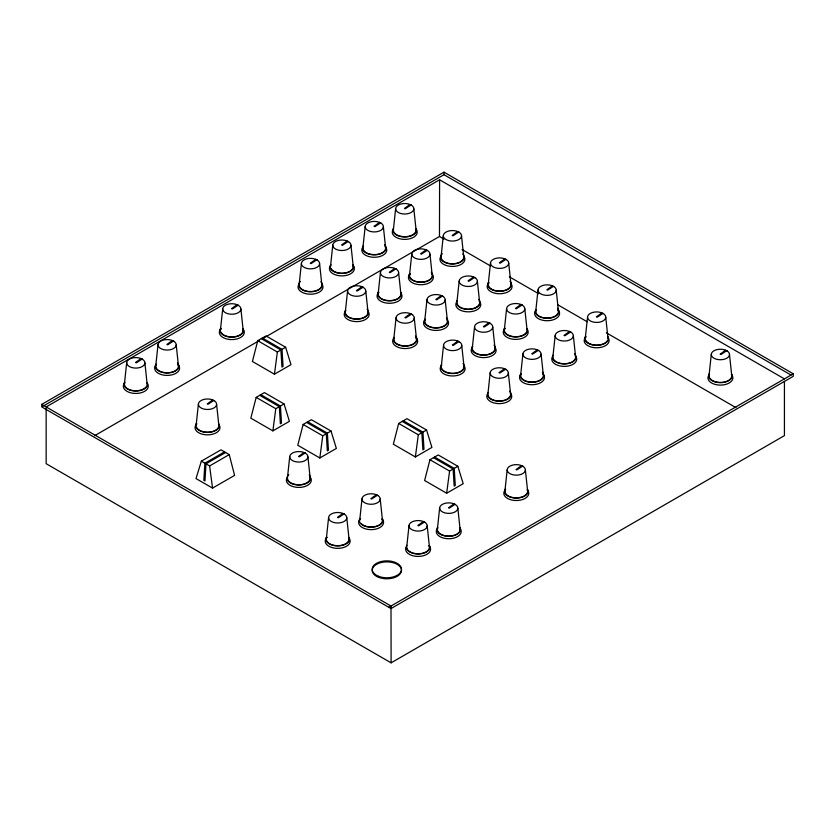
<?xml version="1.0" encoding="UTF-8"?>
<svg xmlns="http://www.w3.org/2000/svg" width="835" height="835" viewBox="0 0 835 835"><rect width="100%" height="100%" fill="white"/><g stroke="black" fill="none" stroke-linecap="round" stroke-linejoin="round"><path stroke-width="1.25" d="M784.43 381.459L784.43 435.63L391.104 662.844L46.155 463.696L46.155 408.231M124.415 384.037L126.69 362.693M155.738 366.012L158.024 344.667M198.396 404.098L196.121 425.443A11.387 6.576 0 0 1 196.59 423.742M222.705 308.835L220.43 330.18A11.387 6.576 0 0 1 220.899 328.489M301.404 263.463L299.118 284.808A11.387 6.576 0 0 0 311.695 291.519A11.387 6.576 0 0 0 321.579 283.451M289.714 456.672L287.438 478.017A11.387 6.576 0 0 0 300.005 484.728A11.387 6.576 0 0 0 309.889 476.66M332.779 245.125L330.503 266.469A11.387 6.576 0 0 1 330.963 264.779M345.304 312.207L347.579 290.862M328.593 517.596L326.308 538.94A11.387 6.576 0 0 1 326.777 537.239M362.891 247.88L365.177 226.535M378.151 293.878L380.426 272.534M362.004 498.881L359.728 520.226A11.387 6.576 0 0 1 360.188 518.535M395.633 208.625L393.358 229.969A11.387 6.576 0 0 0 405.925 236.681A11.387 6.576 0 0 0 415.809 228.613M393.776 339.156L396.061 317.811M409.494 275.331L411.78 253.986M424.712 321.026L426.988 299.681M409.004 525.685L406.728 547.029A11.387 6.576 0 0 0 419.295 553.741A11.387 6.576 0 0 0 429.18 545.662M443.312 235.668L441.037 257.013A11.387 6.576 0 0 0 453.603 263.724A11.387 6.576 0 0 0 463.488 255.656M441.277 366.575L443.552 345.231M459.187 281.082L456.912 302.427A11.387 6.576 0 0 0 469.479 309.138A11.387 6.576 0 0 0 479.363 301.07M437.363 529.338L439.638 507.993M472.276 348.205L474.551 326.861M488.235 284.349L490.51 263.004M490.166 372.88L487.89 394.224A11.387 6.576 0 0 0 500.457 400.936A11.387 6.576 0 0 0 510.342 392.867M504.33 329.982L506.605 308.637M504.904 491.105L507.189 469.761M520.633 375.322L522.908 353.977M535.736 311.309L538.011 289.975M555.16 335.628L552.885 356.973A11.387 6.576 0 0 0 565.452 363.684A11.387 6.576 0 0 0 575.336 355.606M587.548 317.039L585.272 338.384A11.387 6.576 0 0 1 585.742 336.693M711.295 354.353L709.019 375.698A11.387 6.576 0 0 0 721.586 382.409A11.387 6.576 0 0 0 731.47 374.341M274.444 374.195L277.366 352.026L285.633 347.245L290.977 364.655L274.444 374.195L252.41 361.471L257.754 340.701L266.021 335.92L285.633 347.245M272.878 430.87L275.8 408.701L284.067 403.931L289.411 421.331L272.878 430.87L250.834 418.147L256.178 397.377L264.445 392.607L284.067 403.931M319.826 457.977L322.748 435.807L331.015 431.037L336.359 448.437L319.826 457.977L297.782 445.253L303.126 424.483L311.392 419.713L331.015 431.037M415.381 456.954L418.304 434.784L426.57 430.015L431.914 447.414L415.381 456.954L393.348 444.23L398.692 423.46L406.958 418.679L426.57 430.015M446.662 493.224L449.585 471.055L457.851 466.285L463.195 483.684L446.662 493.224L424.618 480.501L429.962 459.73L438.229 454.96L457.851 466.285M201.35 461.17L196.006 478.57L212.539 488.11L234.583 475.386L229.239 454.616L220.972 449.835L201.35 461.17L209.616 465.94L212.539 488.11M141.021 358.57L135.552 362.494L136.324 362.86L142.086 359.071M172.344 340.544L166.875 344.469L167.658 344.824L173.419 341.035M237.036 304.712L231.566 308.637L232.339 309.002L238.1 305.213M315.724 259.341L310.255 263.265L311.037 263.62L316.789 259.842M347.099 241.002L341.63 244.926L342.413 245.292L348.174 241.503M379.497 222.402L374.028 226.327L374.811 226.692L380.572 222.903M409.964 204.502L404.484 208.426L405.267 208.781L411.029 204.993M361.91 286.739L356.43 290.663L357.213 291.018L362.974 287.24M394.757 268.411L389.287 272.335L390.06 272.69L395.821 268.901M212.727 399.965L207.257 403.889L208.03 404.255L213.791 400.466M426.101 249.863L420.631 253.788L421.414 254.143L427.176 250.354M457.643 231.546L452.173 235.47L452.946 235.835L458.707 232.046M410.382 313.678L404.912 317.603L405.695 317.968L411.457 314.179M441.308 295.548L435.839 299.473L436.621 299.838L442.383 296.049M473.518 276.959L468.049 280.884L468.821 281.249L474.583 277.46M504.841 258.871L499.372 262.795L500.144 263.161L505.906 259.372M457.883 341.098L452.403 345.022L453.186 345.387L458.947 341.598M304.044 452.549L298.575 456.474L299.348 456.828L305.109 453.04M488.882 322.738L483.402 326.662L484.185 327.017L489.947 323.228M520.936 304.514L515.466 308.439L516.239 308.793L522 305.015M552.342 285.841L546.873 289.766L547.645 290.131L553.407 286.342M504.497 368.757L499.027 372.681L499.8 373.036L505.561 369.247M537.239 349.855L531.77 353.779L532.542 354.134L538.304 350.345M569.491 331.495L564.011 335.42L564.794 335.785L570.555 331.996M601.878 312.916L596.409 316.841L597.182 317.196L602.943 313.407M342.914 513.462L337.444 517.387L338.227 517.752L343.978 513.963M376.334 494.758L370.855 498.683L371.638 499.038L377.399 495.249M423.335 521.551L417.855 525.476L418.638 525.841L424.399 522.052M453.969 503.86L448.499 507.784L449.272 508.15L455.033 504.361M521.51 465.627L516.04 469.552L516.823 469.917L522.585 466.128M725.625 350.22L720.156 354.155L720.929 354.51L726.69 350.721M41.75 404.39L444.001 172.156L793.25 373.788L793.25 376.334L390.999 608.569L41.75 406.937L41.75 404.39L391.104 606.095M42.877 406.29L444.001 174.703L790.995 375.03M46.155 406.937L439.596 179.786L784.43 378.881M94.616 435.703L259.163 340.649M262.545 338.697L439.481 236.482L439.596 179.786M224.511 451.881L204.899 463.206L203.844 480.313L204.951 480.95L205.984 463.842L225.607 452.518M209.616 465.94L229.239 454.616M388.797 607.296L793.25 373.788M439.481 236.482L443.99 239.081M462.026 249.498L490.218 265.77M509.381 276.834L538.69 293.753M557.853 304.817L587.162 321.736M606.325 332.8L735.959 407.647M262.388 338.018L282 349.343L283.055 366.45L281.959 367.087L280.915 349.98L261.292 338.655M403.326 420.777L422.938 432.102L424.003 449.209L422.896 449.846L421.852 432.739L402.23 421.414M257.754 340.701L277.366 352.026M398.692 423.46L418.304 434.784M434.607 457.048L454.219 468.372L455.273 485.479L454.177 486.116L453.123 469.009L433.511 457.684M429.962 459.73L449.585 471.055M260.812 394.704L280.435 406.029L281.489 423.126L280.383 423.762L279.339 406.655L259.727 395.331M307.76 421.8L327.383 433.135L328.437 450.232L327.33 450.869L326.287 433.762L306.675 422.437M256.178 397.377L275.8 408.701M303.126 424.483L322.748 435.807M729.508 354.624L731.784 376.042M605.761 317.321L608.037 338.728A11.387 6.576 0 0 0 607.723 337.027M573.363 335.9L575.649 357.317M556.225 290.246L558.5 311.664M541.122 354.259L543.397 375.666A11.387 6.576 0 0 1 530.225 381.992A11.387 6.576 0 0 1 521.092 373.631M524.818 308.919L527.094 330.326A11.387 6.576 0 0 0 526.781 328.625M508.724 263.276L510.999 284.693M525.392 470.032L527.668 491.45M508.379 373.161L510.655 394.569M492.765 327.143L495.04 348.55M477.401 281.364L479.676 302.781M461.525 235.95L463.801 257.368M461.755 345.502L464.041 366.92A11.387 6.576 0 0 1 450.869 373.235A11.387 6.576 0 0 1 441.736 364.874M445.191 299.953L447.466 321.371M457.851 508.264L460.127 529.682M429.983 254.268L432.259 275.675A11.387 6.576 0 0 1 419.097 282A11.387 6.576 0 0 1 409.964 273.64M413.836 208.907L416.112 230.314M414.264 318.083L416.54 339.501M427.207 525.956L429.482 547.374M398.639 272.815L400.915 294.223M383.38 226.807L385.655 248.225M365.782 291.144L368.068 312.551M380.217 499.163L382.493 520.57M350.982 245.406L353.257 266.824M346.796 517.867L349.072 539.285M319.607 263.745L321.882 285.152M307.927 456.954L310.202 478.361M240.918 309.117L243.194 330.535M216.609 404.37L218.885 425.787M176.227 344.949L178.502 366.356M144.904 362.974L147.179 384.392A11.387 6.576 0 0 0 146.866 382.68M444.001 172.156L444.001 174.703M390.999 606.033L391.104 662.844M527.25 489.874A12.473 7.202 0 0 1 515.957 500.509A12.473 7.202 0 0 1 505.666 489.55M527.751 489.686A11.784 6.805 0 0 1 515.978 498.077A11.784 6.805 0 0 1 504.987 489.341M527.365 489.738A11.387 6.576 0 0 1 515.988 497.848A11.387 6.576 0 0 1 505.373 489.404M459.709 528.106A12.473 7.202 0 0 1 450.044 538.7A12.473 7.202 0 0 1 436.788 529.494M460.21 527.918A11.784 6.805 0 0 1 448.437 536.31A11.784 6.805 0 0 1 437.446 527.574M459.824 527.97A11.387 6.576 0 0 1 448.447 536.08A11.387 6.576 0 0 1 437.832 527.636M429.065 545.798A12.473 7.202 0 0 1 419.41 556.392A12.473 7.202 0 0 1 406.154 547.186M429.566 545.61A11.784 6.805 0 0 1 417.792 554.002A11.784 6.805 0 0 1 406.802 545.265M348.654 537.719A12.473 7.202 0 0 1 337.361 548.345A12.473 7.202 0 0 1 327.059 537.385M349.155 537.521A11.784 6.805 0 0 1 337.382 545.913A11.784 6.805 0 0 1 326.391 537.176M348.769 537.573A11.387 6.576 0 0 1 340.346 545.505A11.387 6.576 0 0 1 326.621 540.642M382.065 519.005A12.473 7.202 0 0 1 372.41 529.599A12.473 7.202 0 0 1 359.154 520.393M382.566 518.817A11.784 6.805 0 0 1 370.792 527.198A11.784 6.805 0 0 1 359.802 518.462M382.18 518.869A11.387 6.576 0 0 1 375.186 526.541A11.387 6.576 0 0 1 361.096 523.535M309.18 474.948A11.784 6.805 0 0 1 298.512 484.999A11.784 6.805 0 0 1 288.774 474.635M310.944 478.549A12.473 7.202 0 0 1 298.492 487.421A12.473 7.202 0 0 1 286.864 478.184M218.467 424.211A12.473 7.202 0 0 1 207.174 434.847A12.473 7.202 0 0 1 196.872 423.888M218.968 424.023A11.784 6.805 0 0 1 207.195 432.415A11.784 6.805 0 0 1 196.204 423.679M218.572 424.076A11.387 6.576 0 0 1 210.159 432.008A11.387 6.576 0 0 1 196.434 427.144M146.762 382.816A12.473 7.202 0 0 1 137.097 393.41A12.473 7.202 0 0 1 123.841 384.204M147.263 382.628A11.784 6.805 0 0 1 135.489 391.02A11.784 6.805 0 0 1 124.498 382.284M146.709 386.083A11.387 6.576 0 0 1 132.567 390.519A11.387 6.576 0 0 1 124.885 382.346M178.085 364.791A12.473 7.202 0 0 1 166.791 375.416A12.473 7.202 0 0 1 156.5 364.457M177.479 362.943A11.784 6.805 0 0 1 168.357 372.953A11.784 6.805 0 0 1 155.821 364.248M178.199 364.655A11.387 6.576 0 0 1 166.823 372.754A11.387 6.576 0 0 1 156.208 364.321M242.766 328.959A12.473 7.202 0 0 1 231.483 339.594A12.473 7.202 0 0 1 221.181 328.635M243.277 328.771A11.784 6.805 0 0 1 231.504 337.163A11.784 6.805 0 0 1 220.513 328.426M242.881 328.823A11.387 6.576 0 0 1 234.468 336.745A11.387 6.576 0 0 1 220.743 331.892M320.859 281.739A11.784 6.805 0 0 1 310.192 291.791A11.784 6.805 0 0 1 300.454 281.426M322.634 285.34A12.473 7.202 0 0 1 310.171 294.212A12.473 7.202 0 0 1 298.554 284.975M352.84 265.248A12.473 7.202 0 0 1 343.185 275.842A12.473 7.202 0 0 1 329.929 266.636M353.341 265.06A11.784 6.805 0 0 1 341.567 273.452A11.784 6.805 0 0 1 330.577 264.716M352.954 265.113A11.387 6.576 0 0 1 344.531 273.035A11.387 6.576 0 0 1 330.806 268.181M385.238 246.649A12.473 7.202 0 0 1 375.583 257.243A12.473 7.202 0 0 1 362.327 248.037M384.632 244.801A11.784 6.805 0 0 1 375.51 254.821A11.784 6.805 0 0 1 362.974 246.116M385.352 246.513A11.387 6.576 0 0 1 373.976 254.623A11.387 6.576 0 0 1 363.361 246.179M415.694 228.748A12.473 7.202 0 0 1 406.04 239.342A12.473 7.202 0 0 1 392.784 230.136M416.195 228.56A11.784 6.805 0 0 1 404.422 236.952A11.784 6.805 0 0 1 393.431 228.205M731.867 374.278A11.784 6.805 0 0 1 720.094 382.67A11.784 6.805 0 0 1 709.103 373.934M732.525 376.23A12.473 7.202 0 0 1 720.073 385.102A12.473 7.202 0 0 1 708.445 375.865M509.632 391.156A11.784 6.805 0 0 1 500.499 401.165A11.784 6.805 0 0 1 487.974 392.46M511.396 394.757A12.473 7.202 0 0 1 498.944 403.629A12.473 7.202 0 0 1 487.316 394.391M542.969 374.101A12.473 7.202 0 0 1 531.686 384.726A12.473 7.202 0 0 1 521.384 373.767M542.374 372.253A11.784 6.805 0 0 1 533.241 382.263A11.784 6.805 0 0 1 520.716 373.558M574.626 353.894A11.784 6.805 0 0 1 565.493 363.914A11.784 6.805 0 0 1 552.958 355.209M576.39 357.495A12.473 7.202 0 0 1 563.938 366.377A12.473 7.202 0 0 1 552.311 357.13M607.609 337.163A12.473 7.202 0 0 1 596.326 347.788A12.473 7.202 0 0 1 586.024 336.829M608.12 336.975A11.784 6.805 0 0 1 596.347 345.356A11.784 6.805 0 0 1 585.356 336.62M607.567 340.43A11.387 6.576 0 0 1 596.357 345.126A11.387 6.576 0 0 1 585.585 340.095M558.072 310.088A12.473 7.202 0 0 1 546.789 320.723A12.473 7.202 0 0 1 536.487 309.764M557.477 308.24A11.784 6.805 0 0 1 548.345 318.26A11.784 6.805 0 0 1 535.819 309.555M558.187 309.952A11.387 6.576 0 0 1 546.821 318.062A11.387 6.576 0 0 1 536.206 309.618M526.676 328.76A12.473 7.202 0 0 1 515.383 339.386A12.473 7.202 0 0 1 505.081 328.426M527.177 328.572A11.784 6.805 0 0 1 515.404 336.964A11.784 6.805 0 0 1 504.413 328.218M526.635 332.027A11.387 6.576 0 0 1 512.481 336.463A11.387 6.576 0 0 1 504.799 328.291M494.612 346.984A12.473 7.202 0 0 1 484.958 357.578A12.473 7.202 0 0 1 471.702 348.372M494.017 345.137A11.784 6.805 0 0 1 484.885 355.146A11.784 6.805 0 0 1 472.349 346.442M494.727 346.849A11.387 6.576 0 0 1 483.35 354.948A11.387 6.576 0 0 1 472.735 346.515M463.613 365.344A12.473 7.202 0 0 1 453.958 375.938A12.473 7.202 0 0 1 440.703 366.732M463.018 363.496A11.784 6.805 0 0 1 453.885 373.516A11.784 6.805 0 0 1 441.35 364.811M510.571 283.117A12.473 7.202 0 0 1 499.288 293.753A12.473 7.202 0 0 1 488.986 282.794M509.976 281.27A11.784 6.805 0 0 1 500.843 291.29A11.784 6.805 0 0 1 488.318 282.585M510.686 282.981A11.387 6.576 0 0 1 499.32 291.091A11.387 6.576 0 0 1 488.705 282.647M478.653 299.358A11.784 6.805 0 0 1 469.52 309.367A11.784 6.805 0 0 1 456.995 300.673M480.417 302.959A12.473 7.202 0 0 1 467.965 311.841A12.473 7.202 0 0 1 456.338 302.594M448.218 321.558A12.473 7.202 0 0 1 434.137 330.347A12.473 7.202 0 0 1 425.464 319.471M446.454 317.947A11.784 6.805 0 0 1 437.321 327.967A11.784 6.805 0 0 1 424.785 319.262M447.163 319.659A11.387 6.576 0 0 1 435.786 327.769A11.387 6.576 0 0 1 425.172 319.325M416.122 337.924A12.473 7.202 0 0 1 404.829 348.56A12.473 7.202 0 0 1 394.537 337.601M415.527 336.077A11.784 6.805 0 0 1 406.394 346.097A11.784 6.805 0 0 1 393.859 337.392M416.237 337.789A11.387 6.576 0 0 1 404.86 345.899A11.387 6.576 0 0 1 394.245 337.455M462.778 253.944A11.784 6.805 0 0 1 452.111 263.996A11.784 6.805 0 0 1 442.373 253.631M464.542 257.545A12.473 7.202 0 0 1 452.09 266.428A12.473 7.202 0 0 1 440.462 257.18M431.841 274.11A12.473 7.202 0 0 1 420.548 284.735A12.473 7.202 0 0 1 410.256 273.776M431.236 272.262A11.784 6.805 0 0 1 422.113 282.272A11.784 6.805 0 0 1 409.578 273.567M400.487 292.657A12.473 7.202 0 0 1 389.204 303.282A12.473 7.202 0 0 1 378.902 292.323M400.998 292.469A11.784 6.805 0 0 1 389.225 300.851A11.784 6.805 0 0 1 378.234 292.114M400.602 292.521A11.387 6.576 0 0 1 389.235 300.621A11.387 6.576 0 0 1 378.62 292.187M367.64 310.985A12.473 7.202 0 0 1 357.985 321.579A12.473 7.202 0 0 1 344.73 312.373M367.045 309.138A11.784 6.805 0 0 1 357.912 319.147A11.784 6.805 0 0 1 345.377 310.453M367.755 310.85A11.387 6.576 0 0 1 356.378 318.949A11.387 6.576 0 0 1 345.763 310.516M727.003 350.867L725.156 350.011A9.112 5.26 0 0 0 711.347 353.894A9.112 5.26 0 0 0 723.287 359.478A9.112 5.26 0 0 0 727.003 350.867M411.342 205.149L409.494 204.283A9.112 5.26 0 0 0 395.686 208.165A9.112 5.26 0 0 0 407.626 213.75A9.112 5.26 0 0 0 411.342 205.149M459.031 232.193L457.183 231.326A9.112 5.26 0 0 0 443.375 235.22A9.112 5.26 0 0 0 455.305 240.804A9.112 5.26 0 0 0 459.031 232.193M506.229 259.518L504.371 258.662A9.112 5.26 0 0 0 490.562 262.545A9.112 5.26 0 0 0 502.503 268.129A9.112 5.26 0 0 0 506.229 259.518M553.73 286.488L551.883 285.622A9.112 5.26 0 0 0 538.064 289.515A9.112 5.26 0 0 0 550.004 295.099A9.112 5.26 0 0 0 553.73 286.488M603.267 313.563L601.419 312.697A9.112 5.26 0 0 0 587.6 316.58A9.112 5.26 0 0 0 599.54 322.164A9.112 5.26 0 0 0 603.267 313.563M380.885 223.049L379.038 222.183A9.112 5.26 0 0 0 365.229 226.076A9.112 5.26 0 0 0 377.169 231.66A9.112 5.26 0 0 0 380.885 223.049M427.489 250.51L425.641 249.644A9.112 5.26 0 0 0 411.832 253.527A9.112 5.26 0 0 0 423.773 259.111A9.112 5.26 0 0 0 427.489 250.51M474.896 277.606L473.048 276.74A9.112 5.26 0 0 0 459.24 280.633A9.112 5.26 0 0 0 471.18 286.217A9.112 5.26 0 0 0 474.896 277.606M522.324 305.161L520.476 304.295A9.112 5.26 0 0 0 506.668 308.178A9.112 5.26 0 0 0 518.598 313.762A9.112 5.26 0 0 0 522.324 305.161M570.869 332.142L569.021 331.276A9.112 5.26 0 0 0 555.212 335.169A9.112 5.26 0 0 0 567.153 340.753A9.112 5.26 0 0 0 570.869 332.142M348.487 241.649L346.64 240.783A9.112 5.26 0 0 0 332.831 244.676A9.112 5.26 0 0 0 344.772 250.26A9.112 5.26 0 0 0 348.487 241.649M396.145 269.058L394.297 268.192A9.112 5.26 0 0 0 380.489 272.074A9.112 5.26 0 0 0 392.419 277.658A9.112 5.26 0 0 0 396.145 269.058M442.696 296.195L440.849 295.339A9.112 5.26 0 0 0 427.04 299.222A9.112 5.26 0 0 0 438.98 304.806A9.112 5.26 0 0 0 442.696 296.195M490.26 323.385L488.412 322.519A9.112 5.26 0 0 0 474.604 326.401A9.112 5.26 0 0 0 486.544 331.986A9.112 5.26 0 0 0 490.26 323.385M538.617 350.502L536.769 349.635A9.112 5.26 0 0 0 522.961 353.518A9.112 5.26 0 0 0 534.901 359.102A9.112 5.26 0 0 0 538.617 350.502M317.112 259.988L315.265 259.121A9.112 5.26 0 0 0 301.456 263.004A9.112 5.26 0 0 0 313.396 268.588A9.112 5.26 0 0 0 317.112 259.988M363.288 287.386L361.44 286.52A9.112 5.26 0 0 0 347.631 290.403A9.112 5.26 0 0 0 359.572 295.987A9.112 5.26 0 0 0 363.288 287.386M411.77 314.325L409.922 313.459A9.112 5.26 0 0 0 396.114 317.352A9.112 5.26 0 0 0 408.054 322.936A9.112 5.26 0 0 0 411.77 314.325M459.26 341.745L457.413 340.878A9.112 5.26 0 0 0 443.604 344.772A9.112 5.26 0 0 0 455.545 350.356A9.112 5.26 0 0 0 459.26 341.745M505.885 369.404L504.037 368.538A9.112 5.26 0 0 0 490.218 372.42A9.112 5.26 0 0 0 502.159 378.005A9.112 5.26 0 0 0 505.885 369.404M238.424 305.359L236.576 304.493A9.112 5.26 0 0 0 222.757 308.386A9.112 5.26 0 0 0 234.698 313.97A9.112 5.26 0 0 0 238.424 305.359M522.898 466.274L521.05 465.408A9.112 5.26 0 0 0 507.242 469.301A9.112 5.26 0 0 0 519.182 474.885A9.112 5.26 0 0 0 522.898 466.274M173.732 341.191L171.885 340.325A9.112 5.26 0 0 0 158.076 344.208A9.112 5.26 0 0 0 170.016 349.792A9.112 5.26 0 0 0 173.732 341.191M455.357 504.507L453.509 503.641A9.112 5.26 0 0 0 439.701 507.534A9.112 5.26 0 0 0 451.641 513.118A9.112 5.26 0 0 0 455.357 504.507M142.409 359.217L140.562 358.351A9.112 5.26 0 0 0 126.753 362.244A9.112 5.26 0 0 0 138.683 367.828A9.112 5.26 0 0 0 142.409 359.217M214.115 400.612L212.267 399.756A9.112 5.26 0 0 0 198.459 403.639A9.112 5.26 0 0 0 210.389 409.223A9.112 5.26 0 0 0 214.115 400.612M305.422 453.196L303.575 452.33A9.112 5.26 0 0 0 289.766 456.213A9.112 5.26 0 0 0 301.706 461.797A9.112 5.26 0 0 0 305.422 453.196M377.712 495.405L375.865 494.539A9.112 5.26 0 0 0 362.056 498.422A9.112 5.26 0 0 0 373.996 504.006A9.112 5.26 0 0 0 377.712 495.405M424.712 522.199L422.865 521.332A9.112 5.26 0 0 0 409.056 525.225A9.112 5.26 0 0 0 420.997 530.809A9.112 5.26 0 0 0 424.712 522.199M344.302 514.11L342.454 513.254A9.112 5.26 0 0 0 328.646 517.136A9.112 5.26 0 0 0 340.586 522.72A9.112 5.26 0 0 0 344.302 514.11M378.537 577.298A14.654 8.454 0 0 0 401.458 571.025A14.654 8.454 0 0 0 380.583 562.696A14.654 8.454 0 0 0 378.537 577.298M378.537 576.286A14.654 8.454 0 0 0 401.458 570.002A14.654 8.454 0 0 0 380.583 561.684A14.654 8.454 0 0 0 378.537 576.286"/></g></svg>
